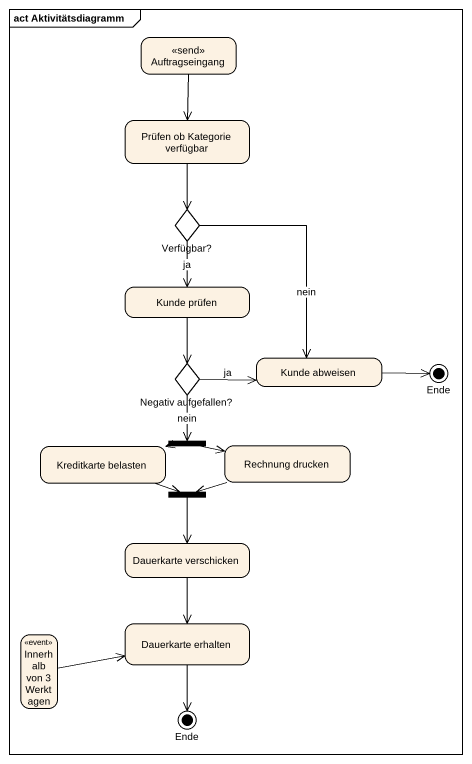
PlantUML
@startuml
mainframe act Aktivitätsdiagramm
hide empty description
state Auftragseingang <<send>>
state "Prüfen ob Kategorie verfügbar" as Prüfen_ob_Kategorie
state "Verfügbar?" as Verfügbar <<choice>>
state "Kunde prüfen" as Kunde_prüfen
state "Negativ aufgefallen?" as Negativ_aufgefallen <<choice>>
state "Kunde abweisen" as Kunde_abweisen
state Ende <<end>>
state "Kreditkarte belasten" as Kreditkarte_belasten
state fork1 <<fork>>
state "Rechnung drucken" as Rechnung_drucken
state fork2 <<join>>
state "Dauerkarte verschicken" as Dauerkarte_verschicken
state "Innerhalb von 3 Werktagen" as Innerhalb_von_3_Werktagen <<event>>
state "Dauerkarte erhalten" as Dauerkarte_erhalten
state "Ende" as Ende_2 <<end>>
Auftragseingang --> Prüfen_ob_Kategorie
Prüfen_ob_Kategorie --> Verfügbar
Verfügbar --> Kunde_prüfen : ja
Verfügbar --> Kunde_abweisen : nein
Kunde_prüfen --> Negativ_aufgefallen
Negativ_aufgefallen -right-> Kunde_abweisen : ja
Negativ_aufgefallen --> fork1 : nein
Kunde_abweisen -right-> Ende
Kreditkarte_belasten -right-> fork2
fork1 -left-> Kreditkarte_belasten
fork1 -right-> Rechnung_drucken
Rechnung_drucken -left-> fork2
fork2 --> Dauerkarte_verschicken
Dauerkarte_verschicken --> Dauerkarte_erhalten
Innerhalb_von_3_Werktagen -right-> Dauerkarte_erhalten
Dauerkarte_erhalten --> Ende_2
@enduml
